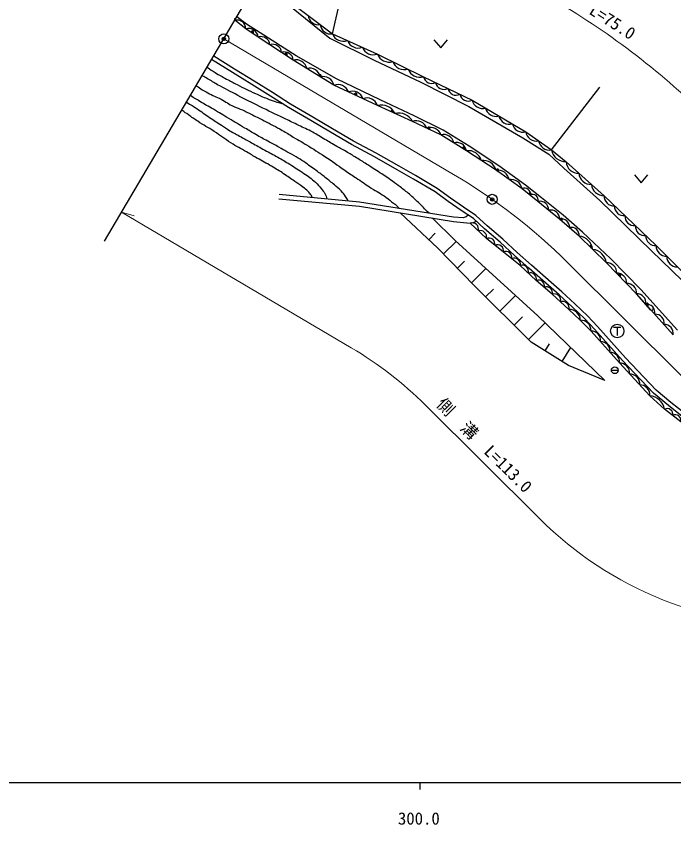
# Model space of a CAD drawing. Units: millimetres, scale not verified. Extents: x 40000 to 680000, y 20000 to 380000.
# Drawn here: x 307852 to 405828, y 198715 to 319227 of the extents above; entities that cross this region are included whole.
import ezdxf
from ezdxf.enums import TextEntityAlignment as Align

# ---------------------------------------------------------------- set-up
doc = ezdxf.new("R2010")
doc.units = ezdxf.units.MM
doc.header["$LTSCALE"] = 1000
doc.header["$PDMODE"] = 32
doc.header["$PDSIZE"] = 500
for name, color, linetype, lineweight in [('M-BGD', 7, 'Continuous', 25), ('M-BGD-EXST', 7, 'Continuous', 25), ('M-BMK', 2, 'Continuous', 13), ('M-BMK-OTRS', 5, 'Continuous', 25), ('M-BMK-SRVR', 3, 'Continuous', 25), ('M-STR-HTXT', 7, 'Continuous', 13), ('M-STR-STRC', 7, 'Continuous', 25), ('M-TTL-BAND', 7, 'Continuous', 25)]:
    doc.layers.add(name, color=color, linetype=linetype, lineweight=lineweight)
doc.layers.add('M-OTRS', color=6, linetype='Continuous')
doc.styles.add('ＭＳ ゴシック', font='')
doc.styles.get('ＭＳ ゴシック').set_extended_font_data('MS Gothic')

msp = doc.modelspace()

# ---------------------------------------------------------------- linework, layer by layer
at = {"layer": 'M-BGD'}
for p, q in [((354972, 316602), (357364, 326982)), ((370093, 315704), (371093, 314504)), ((371093, 314504), (372093, 315704)), ((387582, 299311), (394812, 308649)), ((399973, 295603), (400973, 294403)), ((400973, 294403), (401973, 295603)), ((369345, 285904), (370252, 286867)), ((371492, 283810), (373389, 285652)), ((373583, 281658), (374665, 282710)), ((375673, 279506), (377838, 281610)), ((377793, 277383), (378954, 278552)), ((379921, 275269), (382244, 277606)), ((382049, 273154), (383288, 274401)), ((384177, 271040), (386656, 273534)), ((386645, 269353), (387291, 270388)), ((389189, 267763), (390481, 269832)), ((396528, 266456), (397528, 266456))]:
    msp.add_line(p, q, dxfattribs=at)
for points in [[(343954, 324607), (354596, 315972), (361189, 312669), (368129, 309378), (375283, 305765), (383331, 301115), (387230, 298647), (389448, 296572), (394814, 291743), (402504, 284267), (410134, 276847)], [(344098, 324850), (354972, 316602), (361666, 313584), (368534, 310203), (375777, 306716), (383772, 301994), (387582, 299311), (389783, 297509), (395443, 292466), (403205, 285043), (407943, 280263), (409414, 278727), (410134, 276847)], [(405718, 271745), (400271, 277851), (395793, 282460), (391722, 286454), (388812, 288982), (385593, 291629), (383232, 293489), (379345, 296255), (374933, 299165), (371141, 301526), (366885, 303529), (361698, 305925), (355188, 308930), (349142, 312686), (343920, 316120), (342067, 317339), (340419, 318616)], [(406354, 272446), (400922, 278478), (396438, 283057), (392241, 287039), (389332, 289567), (386113, 292167), (383728, 294027), (379769, 296912), (375358, 299869), (371470, 302230), (367154, 304352), (362099, 306737), (355588, 309885), (349555, 313319), (344213, 316753), (342162, 318041), (340722, 319128)], [(407311, 259378), (405022, 261191), (402780, 263051), (398201, 267916), (394028, 272590), (392550, 274140), (390689, 275928), (388734, 277717), (387160, 279100), (384251, 281675), (382104, 283583), (379958, 285539), (377645, 287542), (375976, 289068), (374163, 290260), (372208, 291620), (370264, 293051), (367045, 294946), (364613, 296341), (361214, 298273), (357816, 300097), (354668, 301922), (351735, 303674), (348409, 305606), (345726, 307323), (342971, 309040), (340074, 310829), (336970, 312768)], [(407660, 259867), (405399, 261657), (403192, 263489), (398644, 268321), (394469, 272997), (392975, 274563), (391100, 276366), (389135, 278164), (387557, 279550), (384649, 282124), (382506, 284029), (380357, 285987), (378044, 287990), (376345, 289543), (374500, 290757), (372557, 292108), (370595, 293552), (367347, 295465), (364910, 296862), (361505, 298798), (358109, 300621), (354973, 302439), (352040, 304191), (348721, 306118), (346046, 307830), (343288, 309550), (340391, 311338), (337288, 313277)], [(346999, 292008), (359018, 290934), (372981, 288639), (375501, 288368), (376081, 288520), (376377, 288702)], [(375201, 289578), (374912, 289337), (374436, 289194), (373005, 289257), (359018, 291525), (347053, 292651)], [(395567, 264910), (390148, 267164), (384567, 270652), (376143, 279022), (370670, 284656), (365057, 289942)], [(369808, 289161), (373246, 285783), (385587, 274569), (395567, 264910)], [(429729, 253420), (425544, 253599), (421645, 253921), (418640, 254279), (415850, 254851), (413608, 255479), (411594, 256282), (409233, 257355), (406872, 258786), (404439, 260646), (402257, 262649), (397714, 267550), (393494, 272307), (391884, 273917), (390203, 275526), (387699, 277780), (385338, 279819), (382941, 282072), (380437, 284076), (377898, 286079), (375501, 288368)]]:
    msp.add_lwpolyline(points, dxfattribs=at)
msp.add_circle((397028, 266456), 500, dxfattribs=at)
for centre, radius, start, end in [((340731, 317317), 1336, 0.9637, 103.50147), ((352884, 319496), 1544, 185.35837, 280.27967), ((342455, 315911), 1480, 8.12588, 105.1927), ((354697, 318121), 1544, 185.35837, 280.27967), ((344332, 314850), 1335, 5.39427, 107.95316), ((356601, 317236), 1748, 201.2818, 290.1768), ((346072, 313705), 1335, 5.39427, 107.95316), ((358832, 316230), 1748, 201.2818, 290.1768), ((361063, 315224), 1748, 201.2818, 290.1768), ((347813, 312561), 1335, 5.39427, 107.95316), ((363419, 314256), 1878, 200.99256, 286.59577), ((349539, 311077), 1657, 12.43398, 103.8605), ((365708, 313130), 1878, 200.99256, 286.59577), ((351554, 309825), 1657, 12.43398, 103.8605), ((367997, 312003), 1878, 200.99256, 286.59577), ((353570, 308573), 1657, 12.43398, 103.8605), ((369769, 310452), 1260, 191.38513, 297.19496), ((355779, 307360), 1678, 19.81625, 110.63347), ((371580, 309580), 1260, 191.38513, 297.19496), ((357949, 306358), 1678, 19.81625, 110.63347), ((373391, 308708), 1260, 191.38513, 297.19496), ((375201, 307836), 1260, 191.38513, 297.19496), ((360119, 305357), 1678, 19.81625, 110.63347), ((377334, 307070), 1597, 192.82063, 286.04683), ((362244, 303701), 2290, 26.61598, 103.78363), ((379333, 305890), 1597, 192.82063, 286.04683), ((364837, 302503), 2290, 26.61598, 103.78363), ((381332, 304709), 1597, 192.82063, 286.04683), ((367466, 302003), 1633, 18.7357, 110.86205), ((369595, 301001), 1633, 18.7357, 110.86205), ((383331, 303529), 1597, 192.82063, 286.04683), ((371562, 300089), 1497, 9.8494, 106.33438), ((385362, 302228), 1607, 188.38424, 281.3074), ((373458, 298909), 1497, 9.8494, 106.33438), ((387266, 300887), 1607, 188.38424, 281.3074), ((375213, 297189), 1996, 15.13804, 98.05549), ((389806, 299783), 2274, 191.97459, 269.43392), ((377419, 295734), 1996, 15.13804, 98.05549), ((391622, 297674), 1846, 185.11392, 271.47431), ((379637, 294608), 1673, 9.07468, 100.04972), ((393509, 295993), 1846, 185.11392, 271.47431), ((381580, 293225), 1673, 9.07468, 100.04972), ((395396, 294311), 1846, 185.11392, 271.47431), ((383627, 292777), 815, 344.48445, 119.0479), ((384808, 291847), 815, 344.48445, 119.0479), ((385867, 290322), 1336, 359.303, 101.8414), ((396844, 292376), 1403, 176.35286, 276.21119), ((398396, 290892), 1403, 176.35286, 276.21119), ((387477, 288998), 1336, 359.303, 101.8414), ((399949, 289407), 1403, 176.35286, 276.21119), ((375799, 287480), 937, 344.09515, 108.52863), ((389095, 287838), 1178, 354.16202, 103.86633), ((376997, 286335), 937, 344.09515, 108.52863), ((390549, 286574), 1178, 354.16202, 103.86633), ((401501, 287923), 1403, 176.35286, 276.21119), ((378282, 285261), 904, 348.27825, 115.19377), ((391491, 284182), 2284, 6.90594, 84.19506), ((403054, 286438), 1403, 176.35286, 276.21119), ((379552, 284259), 904, 348.27825, 115.19377), ((393527, 282185), 2284, 6.90594, 84.19506), ((404711, 284956), 1508, 176.69729, 272.78906), ((380818, 283268), 893, 347.43579, 115.2446), ((406291, 283363), 1508, 176.69729, 272.78906), ((382070, 282267), 893, 347.43579, 115.2446), ((383248, 281198), 926, 344.16726, 109.35752), ((395896, 281067), 1397, 354.1166, 94.22931), ((384447, 280072), 926, 344.16726, 109.35752), ((397389, 279531), 1397, 354.1166, 94.22931), ((385694, 279038), 858, 343.85378, 114.51605), ((386874, 278019), 858, 343.85378, 114.51605), ((398881, 277995), 1397, 354.1166, 94.22931), ((388017, 276875), 959, 346.61778, 109.4078), ((400357, 276558), 1296, 349.63226, 93.83126), ((389269, 275748), 959, 346.61778, 109.4078), ((401719, 275031), 1296, 349.63226, 93.83126), ((390279, 273924), 1604, 359.74549, 92.74524), ((403081, 273505), 1296, 349.63226, 93.83126), ((391949, 272373), 1546, 357.56979, 92.43021), ((404443, 271978), 1296, 349.63226, 93.83126), ((393544, 270934), 1374, 351.074, 92.08603), ((394951, 269348), 1374, 351.074, 92.08603), ((396358, 267763), 1374, 351.074, 92.08603), ((397745, 266059), 1490, 354.47578, 91.18571), ((399260, 264426), 1490, 354.47578, 91.18571), ((400774, 262792), 1490, 354.47578, 91.18571), ((402034, 260216), 2444, 10.13743, 84.75667), ((404843, 259914), 836, 346.29388, 118.8954), ((406060, 258984), 836, 346.29388, 118.8954)]:
    msp.add_arc(centre, radius, start, end, dxfattribs=at)
for points, knots in [([(336292, 311620), (336847, 311222), (337009, 311113), (337484, 310814), (338134, 310405), (338526, 310225), (339201, 309860), (339808, 309533), (340145, 309344), (340759, 309033), (341820, 308497), (342415, 308196), (343494, 307698), (344171, 307386), (344552, 307214), (345243, 306935), (345707, 306747), (345973, 306655), (346451, 306505), (346834, 306386), (346965, 306350), (347440, 306226)], [0, 0, 0, 0, 1, 1, 1, 2, 2, 2, 3, 3, 3, 4, 4, 4, 5, 5, 5, 6, 6, 6, 7, 7, 7, 7]), ([(369356, 289849), (368620, 290624), (368424, 290836), (367797, 291439), (367277, 291939), (366987, 292221), (366440, 292690), (365918, 293137), (365599, 293355), (365052, 293771), (364612, 294106), (364368, 294298), (363918, 294619), (363195, 295134), (362780, 295409), (362042, 295901), (361274, 296413), (360839, 296691), (360060, 297184), (359467, 297558), (359131, 297761), (358533, 298127), (357935, 298494), (357604, 298708), (356997, 299060), (356371, 299422), (356002, 299590), (355375, 299950), (354676, 300351), (354299, 300601), (353605, 301010), (352892, 301430), (352503, 301684), (351771, 302070), (350963, 302497), (350486, 302689), (349662, 303087), (348912, 303450), (348494, 303657), (347744, 304020), (346327, 304707), (345526, 305077), (344114, 305774), (342846, 306400), (342140, 306758), (340887, 307412), (339702, 308030), (339029, 308360), (337866, 309017), (337270, 309354), (336952, 309571), (336356, 309908), (336041, 310085), (335940, 310143), (335547, 310357)], [0, 0, 0, 0, 1, 1, 1, 2, 2, 2, 3, 3, 3, 4, 4, 4, 5, 5, 5, 6, 6, 6, 7, 7, 7, 8, 8, 8, 9, 9, 9, 10, 10, 10, 11, 11, 11, 12, 12, 12, 13, 13, 13, 14, 14, 14, 15, 15, 15, 16, 16, 16, 17, 17, 17, 18, 18, 18, 18]), ([(334669, 308868), (335467, 308333), (335704, 308176), (336403, 307793), (337149, 307385), (337617, 307256), (338371, 306863), (339131, 306467), (339492, 306123), (340267, 305754), (340754, 305522), (341060, 305470), (341554, 305253), (342155, 304990), (342469, 304794), (343057, 304502), (343740, 304164), (344130, 303990), (344809, 303644), (345868, 303105), (346457, 302795), (347492, 302213), (348148, 301844), (348493, 301599), (349138, 301211), (350029, 300676), (350543, 300400), (351427, 299852), (352527, 299170), (353140, 298781), (354217, 298064), (355336, 297318), (355931, 296853), (357043, 296096), (357709, 295643), (358091, 295401), (358760, 294952), (359545, 294424), (359970, 294106), (360763, 293592), (361606, 293046), (362128, 292817), (362945, 292233), (363405, 291904), (363635, 291684), (364085, 291343), (364253, 291215), (364371, 291173), (364521, 291024), (364673, 290872), (364721, 290791), (364845, 290580)], [0, 0, 0, 0, 1, 1, 1, 2, 2, 2, 3, 3, 3, 4, 4, 4, 5, 5, 5, 6, 6, 6, 7, 7, 7, 8, 8, 8, 9, 9, 9, 10, 10, 10, 11, 11, 11, 12, 12, 12, 13, 13, 13, 14, 14, 14, 15, 15, 15, 16, 16, 16, 17, 17, 17, 17]), ([(357333, 291683), (357144, 292009), (357086, 292102), (356910, 292359), (356680, 292696), (356541, 292880), (356266, 293182), (355913, 293569), (355663, 293735), (355265, 294076), (354744, 294522), (354444, 294762), (353905, 295185), (353380, 295597), (353085, 295827), (352546, 296222), (351827, 296749), (351426, 297048), (350686, 297546), (350258, 297833), (350023, 298002), (349577, 298261), (349042, 298572), (348723, 298712), (348182, 299012), (347717, 299270), (347466, 299432), (347002, 299692), (346363, 300049), (345998, 300235), (345356, 300586), (344643, 300976), (344238, 301185), (343532, 301588), (342895, 301951), (342551, 302177), (341922, 302554), (340987, 303113), (340462, 303427), (339526, 303984), (338632, 304516), (338133, 304817), (337236, 305344), (336443, 305810), (335983, 306044), (335197, 306524), (334648, 306859), (334470, 306971), (333804, 307401)], [0, 0, 0, 0, 1, 1, 1, 2, 2, 2, 3, 3, 3, 4, 4, 4, 5, 5, 5, 6, 6, 6, 7, 7, 7, 8, 8, 8, 9, 9, 9, 10, 10, 10, 11, 11, 11, 12, 12, 12, 13, 13, 13, 14, 14, 14, 15, 15, 15, 16, 16, 16, 16]), ([(333225, 306420), (333973, 305966), (334173, 305841), (334768, 305451), (335523, 304956), (335916, 304633), (336664, 304127), (337341, 303670), (337733, 303431), (338417, 302983), (338906, 302662), (339166, 302460), (339669, 302160), (340313, 301775), (340692, 301591), (341350, 301230), (341964, 300893), (342311, 300711), (342924, 300372), (343695, 299944), (344118, 299687), (344891, 299263), (345642, 298850), (346078, 298647), (346823, 298225), (347532, 297824), (347919, 297582), (348611, 297152), (349445, 296635), (349923, 296361), (350722, 295793), (351412, 295302), (351824, 295051), (352439, 294469), (352801, 294126), (352984, 293911), (353297, 293523), (353526, 293240), (353687, 293100), (353854, 292776), (354004, 292485), (354042, 292348), (354131, 291985)], [0, 0, 0, 0, 1, 1, 1, 2, 2, 2, 3, 3, 3, 4, 4, 4, 5, 5, 5, 6, 6, 6, 7, 7, 7, 8, 8, 8, 9, 9, 9, 10, 10, 10, 11, 11, 11, 12, 12, 12, 13, 13, 13, 14, 14, 14, 14]), ([(351975, 292188), (351897, 292382), (351864, 292447), (351771, 292601), (351636, 292824), (351522, 292922), (351342, 293110), (351071, 293393), (350887, 293520), (350579, 293762), (350122, 294120), (349832, 294275), (349355, 294604), (348708, 295051), (348356, 295316), (347701, 295749), (347009, 296207), (346612, 296449), (345897, 296870), (345059, 297362), (344571, 297605), (343727, 298086), (343117, 298434), (342784, 298642), (342177, 298992), (341266, 299518), (340727, 299764), (339840, 300328), (338836, 300965), (338329, 301404), (337336, 302057), (336402, 302670), (335836, 302945), (334903, 303559), (334350, 303924), (334053, 304148), (333508, 304525), (333119, 304794), (332998, 304878), (332513, 305214)], [0, 0, 0, 0, 1, 1, 1, 2, 2, 2, 3, 3, 3, 4, 4, 4, 5, 5, 5, 6, 6, 6, 7, 7, 7, 8, 8, 8, 9, 9, 9, 10, 10, 10, 11, 11, 11, 12, 12, 12, 13, 13, 13, 13])]:
    msp.add_open_spline(points, degree=3, knots=knots, dxfattribs=at)
at = {"layer": 'M-BGD-EXST'}
for p, q in [((396854, 272905), (397954, 272905)), ((397404, 272905), (397404, 271655))]:
    msp.add_line(p, q, dxfattribs=at)
msp.add_circle((397404, 272305), 1000, dxfattribs=at)
at = {"layer": 'M-BMK'}
for p, q in [((338782, 315839), (373026, 295636)), ((389983, 282533), (407039, 265564))]:
    msp.add_line(p, q, dxfattribs=at)
msp.add_arc((329328, 221566), 86000, 45.14691, 59.46145, dxfattribs=at)
at = {"layer": 'M-BMK-OTRS'}
msp.add_line((320997, 285694), (356566, 345984), dxfattribs=at)
at = {"layer": 'M-BMK-SRVR'}
for centre in [(338782, 315839), (378776, 291928)]:
    msp.add_circle(centre, 750, dxfattribs=at)
for p in [(338782, 315839), (378776, 291928)]:
    msp.add_point(p, dxfattribs=at)
at = {"layer": 'M-OTRS'}
msp.add_point((338782, 315839), dxfattribs=at)
at = {"layer": 'M-STR-HTXT'}
for p, q in [((323538, 290000), (357783, 269798)), ((323538, 290000), (325428, 289466)), ((368824, 261265), (385880, 244297))]:
    msp.add_line(p, q, dxfattribs=at)
for centre, radius, start, end in [((329328, 221566), 116000, 45.14691, 59.46145), ((329328, 221566), 56000, 45.14691, 59.46145), ((424671, 283287), 55000, 225.14687, 270.83471)]:
    msp.add_arc(centre, radius, start, end, dxfattribs=at)
at = {"layer": 'M-STR-STRC'}
msp.add_lwpolyline([(402428, 275433), (400271, 277851), (395793, 282460), (391722, 286454), (388812, 288982), (385593, 291629), (383232, 293489), (379345, 296255), (374933, 299165), (371141, 301526), (366885, 303529), (361698, 305925), (355188, 308930), (349142, 312686), (343920, 316120), (342067, 317339), (340419, 318616)], dxfattribs=at)
for centre, radius in [((343042, 316832), 100), ((348055, 313536), 100), ((353130, 310341), 100), ((358420, 307562), 100), ((363867, 305047), 100), ((369307, 302513), 100), ((374528, 299549), 112), ((374528, 299549), 100), ((379547, 296250), 100), ((384399, 292713), 112), ((384399, 292713), 100), ((389055, 288920), 100), ((393492, 284875), 100), ((397732, 280626), 100), ((401846, 276254), 100)]:
    msp.add_circle(centre, radius, dxfattribs=at)
for centre, radius, start, end in [((340511, 318734), 150, 52.23258, 232.23258), ((343042, 316832), 188, 289.7894, 183.52919), ((343042, 316832), 150, 278.06891, 195.24967), ((343042, 316832), 112, 236.65934, 236.65924), ((348055, 313536), 188, 289.80381, 183.54361), ((348055, 313536), 150, 278.08333, 195.26409), ((348055, 313536), 112, 236.67376, 236.67366), ((353130, 310341), 188, 291.27734, 185.01714), ((353130, 310341), 150, 279.55686, 196.73762), ((353130, 310341), 112, 238.14731, 238.14717), ((358420, 307562), 188, 298.35496, 192.09476), ((358420, 307562), 150, 286.63448, 203.81524), ((358420, 307562), 112, 245.22487, 245.22485), ((363867, 305047), 188, 298.32991, 192.0697), ((363867, 305047), 150, 286.60943, 203.79018), ((363867, 305047), 112, 245.19987, 245.19975), ((369307, 302513), 188, 297.92898, 191.66877), ((369307, 302513), 150, 286.2085, 203.38925), ((369307, 302513), 112, 244.79889, 244.79886), ((374528, 299549), 188, 291.222, 184.96179), ((374528, 299549), 150, 279.50152, 196.68227), ((379547, 296250), 188, 287.6923, 181.4321), ((379547, 296250), 150, 275.97182, 193.15258), ((379547, 296250), 112, 234.56223, 234.56217), ((384399, 292713), 188, 284.89628, 178.63607), ((384399, 292713), 150, 273.1758, 190.35655), ((389055, 288920), 188, 282.14428, 175.88407), ((389055, 288920), 150, 270.4238, 187.60455), ((389055, 288920), 112, 229.01424, 229.01411), ((393492, 284875), 188, 278.6806, 172.42039), ((393492, 284875), 150, 266.96012, 184.14087), ((393492, 284875), 112, 225.55053, 225.55046), ((397732, 280626), 188, 277.30306, 171.04285), ((397732, 280626), 150, 265.58258, 182.76333), ((397732, 280626), 112, 224.17301, 224.1729), ((401846, 276254), 188, 274.86186, 168.60165), ((401846, 276254), 150, 263.14138, 180.32214), ((401846, 276254), 112, 221.73178, 221.73173), ((402540, 275533), 150, 221.73176, 41.73176)]:
    msp.add_arc(centre, radius, start, end, dxfattribs=at)
at = {"layer": 'M-TTL-BAND'}
for p, q in [((40000, 205000), (579000, 205000)), ((40000, 205000), (579000, 205000)), ((368000, 205000), (368000, 204000)), ((368000, 205000), (368000, 204000))]:
    msp.add_line(p, q, dxfattribs=at)

# ---------------------------------------------------------------- texts
at = {"layer": 'M-STR-HTXT', "style": 'ＭＳ ゴシック'}
for s, rotation, p in [('ガードレール\u3000L=75.0', 327.388, (388539, 321896)), ('側\u3000溝\u3000L=113.0', 315.147, (376570, 254265))]:
    msp.add_text(s, height=1833, rotation=rotation, dxfattribs=at).set_placement(p, align=Align.BOTTOM_CENTER)
at = {"layer": 'M-TTL-BAND', "style": 'ＭＳ ゴシック'}
msp.add_text('300.0', height=1833, dxfattribs=at).set_placement((367844, 198195), align=Align.BOTTOM_CENTER)
msp.add_text('300.0', height=1833, dxfattribs=at).set_placement((367844, 198195), align=Align.BOTTOM_CENTER)

doc.saveas('drawing.dxf')
